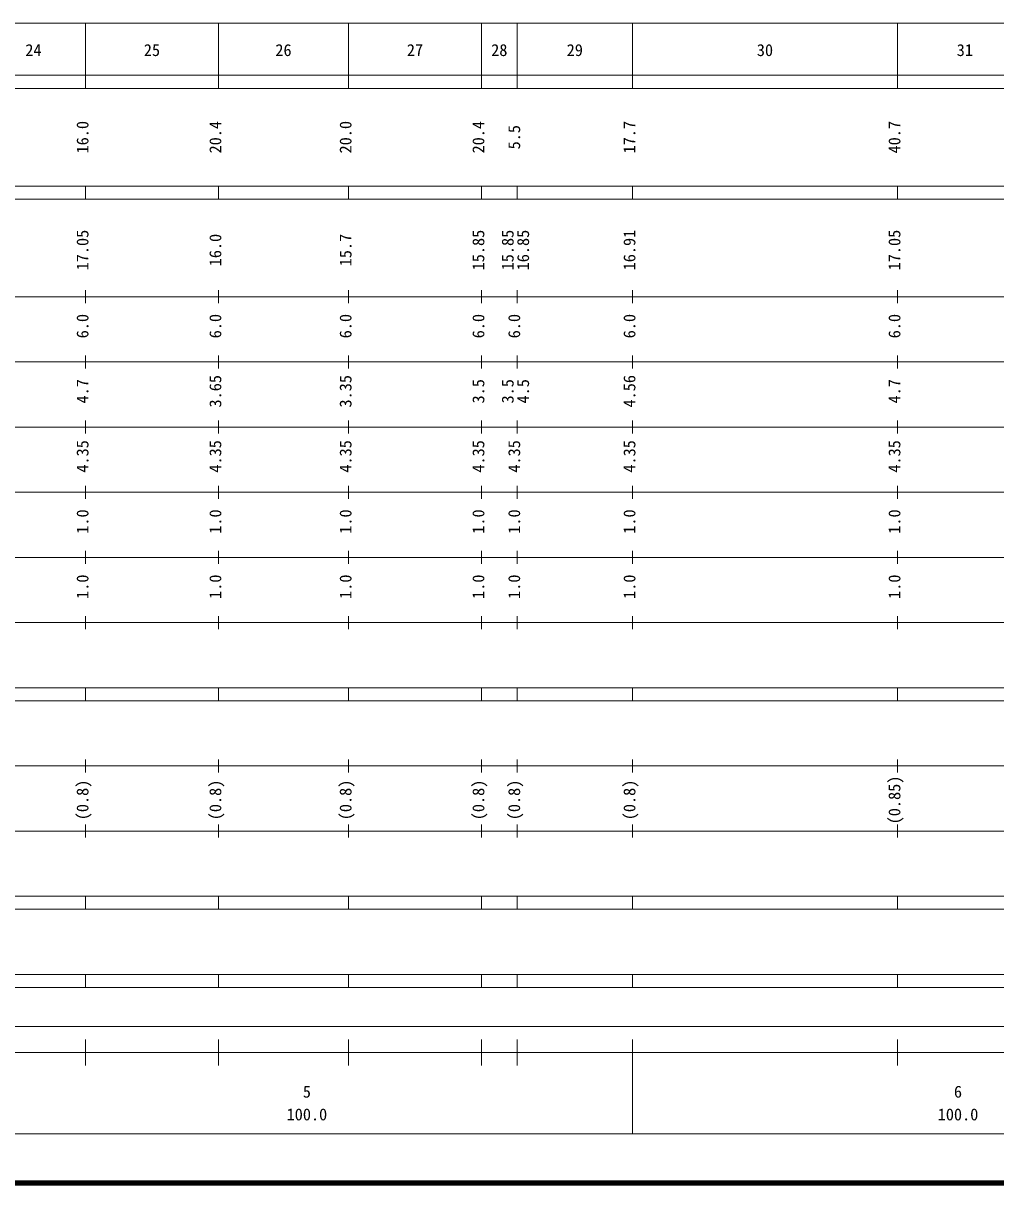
# Model space of a CAD drawing. Units: millimetres on the paper, enlarged 1000 times. Extents: x 40000 to 680000, y 20000 to 380000.
# Drawn here: x 274424 to 423809, y 20000 to 198000 of the extents above; entities that cross this region are included whole.
import ezdxf
from ezdxf.enums import TextEntityAlignment as Align

# ---------------------------------------------------------------- set-up
doc = ezdxf.new("R2010")
doc.units = ezdxf.units.MM
doc.header["$LTSCALE"] = 1000
doc.layers.add('M-TTL', color=2, linetype='Continuous', lineweight=140)
doc.layers.add('M-TTL-BAND', color=7, linetype='Continuous', lineweight=13)
doc.styles.add('ＭＳ ゴシック', font='')
doc.styles.get('ＭＳ ゴシック').set_extended_font_data('MS Gothic')

msp = doc.modelspace()

# ---------------------------------------------------------------- linework, layer by layer
at = {"layer": 'M-TTL'}
msp.add_line((40000, 20000), (680000, 20000), dxfattribs=at)
at = {"layer": 'M-TTL-BAND'}
for p, q in [((68000, 198000), (579000, 198000)), ((284000, 188000), (284000, 198000)), ((304400, 188000), (304400, 198000)), ((324400, 188000), (324400, 198000)), ((344800, 188000), (344800, 198000)), ((350300, 188000), (350300, 198000)), ((368000, 188000), (368000, 198000)), ((408700, 188000), (408700, 198000)), ((40000, 190000), (579000, 190000)), ((40000, 188000), (579000, 188000)), ((40000, 173000), (579000, 173000)), ((284000, 171000), (284000, 173000)), ((304400, 171000), (304400, 173000)), ((324400, 171000), (324400, 173000)), ((344800, 171000), (344800, 173000)), ((350300, 171000), (350300, 173000)), ((368000, 171000), (368000, 173000)), ((408700, 171000), (408700, 173000)), ((40000, 171000), (579000, 171000)), ((284000, 155000), (284000, 157000)), ((304400, 155000), (304400, 157000)), ((324400, 155000), (324400, 157000)), ((344800, 155000), (344800, 157000)), ((350300, 155000), (350300, 157000)), ((368000, 155000), (368000, 157000)), ((408700, 155000), (408700, 157000)), ((40000, 156000), (579000, 156000)), ((46000, 146000), (579000, 146000)), ((284000, 145000), (284000, 147000)), ((304400, 145000), (304400, 147000)), ((324400, 145000), (324400, 147000)), ((344800, 145000), (344800, 147000)), ((350300, 145000), (350300, 147000)), ((368000, 145000), (368000, 147000)), ((408700, 145000), (408700, 147000)), ((52000, 136000), (579000, 136000)), ((284000, 135000), (284000, 137000)), ((304400, 135000), (304400, 137000)), ((324400, 135000), (324400, 137000)), ((344800, 135000), (344800, 137000)), ((350300, 135000), (350300, 137000)), ((368000, 135000), (368000, 137000)), ((408700, 135000), (408700, 137000)), ((284000, 125000), (284000, 127000)), ((304400, 125000), (304400, 127000)), ((324400, 125000), (324400, 127000)), ((344800, 125000), (344800, 127000)), ((350300, 125000), (350300, 127000)), ((368000, 125000), (368000, 127000)), ((408700, 125000), (408700, 127000)), ((46000, 126000), (579000, 126000)), ((52000, 116000), (579000, 116000)), ((284000, 115000), (284000, 117000)), ((304400, 115000), (304400, 117000)), ((324400, 115000), (324400, 117000)), ((344800, 115000), (344800, 117000)), ((350300, 115000), (350300, 117000)), ((368000, 115000), (368000, 117000)), ((408700, 115000), (408700, 117000)), ((284000, 105000), (284000, 107000)), ((304400, 105000), (304400, 107000)), ((324400, 105000), (324400, 107000)), ((344800, 105000), (344800, 107000)), ((350300, 105000), (350300, 107000)), ((368000, 105000), (368000, 107000)), ((408700, 105000), (408700, 107000)), ((46000, 106000), (579000, 106000)), ((40000, 96000), (579000, 96000)), ((284000, 94000), (284000, 96000)), ((304400, 94000), (304400, 96000)), ((324400, 94000), (324400, 96000)), ((344800, 94000), (344800, 96000)), ((350300, 94000), (350300, 96000)), ((368000, 94000), (368000, 96000)), ((408700, 94000), (408700, 96000)), ((40000, 94000), (579000, 94000)), ((49000, 84000), (579000, 84000)), ((284000, 83000), (284000, 85000)), ((304400, 83000), (304400, 85000)), ((324400, 83000), (324400, 85000)), ((344800, 83000), (344800, 85000)), ((350300, 83000), (350300, 85000)), ((368000, 83000), (368000, 85000)), ((408700, 83000), (408700, 85000)), ((284000, 73000), (284000, 75000)), ((304400, 73000), (304400, 75000)), ((324400, 73000), (324400, 75000)), ((344800, 73000), (344800, 75000)), ((350300, 73000), (350300, 75000)), ((368000, 73000), (368000, 75000)), ((408700, 73000), (408700, 75000)), ((40000, 74000), (579000, 74000)), ((40000, 64000), (579000, 64000)), ((284000, 62000), (284000, 64000)), ((304400, 62000), (304400, 64000)), ((324400, 62000), (324400, 64000)), ((344800, 62000), (344800, 64000)), ((350300, 62000), (350300, 64000)), ((368000, 62000), (368000, 64000)), ((408700, 62000), (408700, 64000)), ((40000, 62000), (579000, 62000)), ((40000, 52000), (579000, 52000)), ((284000, 50000), (284000, 52000)), ((304400, 50000), (304400, 52000)), ((324400, 50000), (324400, 52000)), ((344800, 50000), (344800, 52000)), ((350300, 50000), (350300, 52000)), ((368000, 50000), (368000, 52000)), ((408700, 50000), (408700, 52000)), ((40000, 50000), (579000, 50000)), ((71000, 44000), (565000, 44000)), ((284000, 38000), (284000, 42000)), ((304400, 38000), (304400, 42000)), ((324400, 38000), (324400, 42000)), ((344800, 38000), (344800, 42000)), ((350300, 38000), (350300, 42000)), ((368000, 27500), (368000, 42000)), ((408700, 38000), (408700, 42000)), ((40000, 40000), (579000, 40000)), ((68000, 27500), (579000, 27500))]:
    msp.add_line(p, q, dxfattribs=at)

# ---------------------------------------------------------------- texts
at = {"layer": 'M-TTL-BAND', "style": 'ＭＳ ゴシック'}
for s, p in [('24', (276000, 192405)), ('25', (294200, 192405)), ('26', (314400, 192405)), ('27', (334600, 192405)), ('28', (347550, 192405)), ('29', (359150, 192405)), ('30', (388350, 192405)), ('31', (419050, 192405)), ('5', (318000, 32523)), ('6', (418000, 32523)), ('100.0', (318000, 29033)), ('100.0', (418000, 29033))]:
    msp.add_text(s, height=1833, dxfattribs=at).set_placement(p, align=Align.BOTTOM_CENTER)
for s, p in [('16.0', (285000, 180500)), ('20.4', (305400, 180500)), ('20.0', (325400, 180500)), ('20.4', (345800, 180500)), ('5.5', (351300, 180500)), ('17.7', (369000, 180500)), ('40.7', (409700, 180500)), ('17.05', (285000, 163174)), ('15.85', (345800, 163174)), ('15.85', (350300, 163174)), ('16.85', (352670, 163174)), ('16.91', (369000, 163174)), ('17.05', (409700, 163174)), ('16.0', (305400, 163174)), ('15.7', (325400, 163174)), ('6.0', (285000, 151500)), ('6.0', (305400, 151500)), ('6.0', (325400, 151500)), ('6.0', (345800, 151500)), ('6.0', (351300, 151500)), ('6.0', (369000, 151500)), ('6.0', (409700, 151500)), ('4.7', (285000, 141500)), ('3.65', (305400, 141500)), ('3.35', (325400, 141500)), ('3.5', (345800, 141500)), ('3.5', (350300, 141500)), ('4.5', (352670, 141500)), ('4.56', (369000, 141500)), ('4.7', (409700, 141500)), ('4.35', (285000, 131500)), ('4.35', (305400, 131500)), ('4.35', (325400, 131500)), ('4.35', (345800, 131500)), ('4.35', (351300, 131500)), ('4.35', (369000, 131500)), ('4.35', (409700, 131500)), ('1.0', (285000, 121500)), ('1.0', (305400, 121500)), ('1.0', (325400, 121500)), ('1.0', (345800, 121500)), ('1.0', (351300, 121500)), ('1.0', (369000, 121500)), ('1.0', (409700, 121500)), ('1.0', (285000, 111500)), ('1.0', (305400, 111500)), ('1.0', (325400, 111500)), ('1.0', (345800, 111500)), ('1.0', (351300, 111500)), ('1.0', (369000, 111500)), ('1.0', (409700, 111500)), ('(0.85)', (409700, 78764)), ('(0.8)', (285000, 78764)), ('(0.8)', (305400, 78764)), ('(0.8)', (325400, 78764)), ('(0.8)', (345800, 78764)), ('(0.8)', (351300, 78764)), ('(0.8)', (369000, 78764))]:
    msp.add_text(s, height=1833, rotation=90, dxfattribs=at).set_placement(p, align=Align.BOTTOM_CENTER)

doc.saveas('drawing.dxf')
